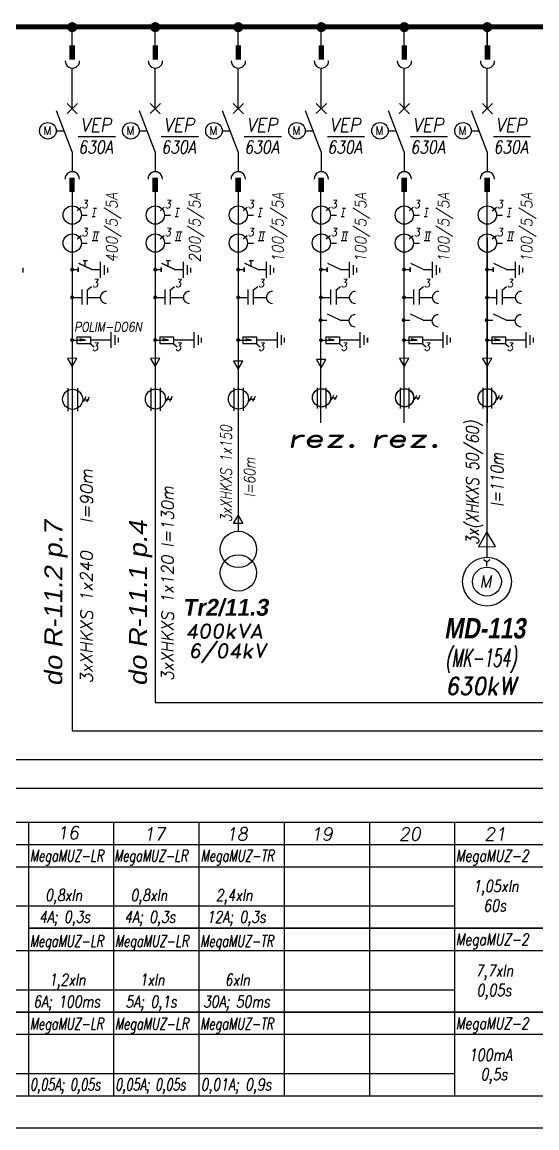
# Model space of a CAD drawing. Header units: millimetres. Extents: x 0 to 595, y 0 to 421.
# Drawn here: x 284.6 to 386, y 0 to 217.7 of the extents above; entities that cross this region are included whole.
import ezdxf
from ezdxf.enums import TextEntityAlignment as Align

# ---------------------------------------------------------------- set-up
doc = ezdxf.new("R2010")
doc.units = ezdxf.units.MM
doc.layers.add('NAPISY', color=7, linetype='Continuous')
doc.styles.add('Arial', font='arial.ttf', dxfattribs={"width": 1.3, "oblique": 10, "height": 4})
doc.styles.add('Arial1', font='arialbd.ttf', dxfattribs={"width": 1.3, "oblique": 10, "height": 4})
doc.styles.add('ROMAND', font='romand', dxfattribs={"width": 0.8, "oblique": 10, "height": 6})
doc.styles.add('ROMANS', font='romans', dxfattribs={"width": 0.9, "oblique": 15, "height": 3.76})

msp = doc.modelspace()

# ---------------------------------------------------------------- linework, layer by layer
at = {"color": 7}
for p, q in [((294.44, 211.08), (294.44, 216.68)), ((310.79, 211.08), (310.79, 216.68)), ((327.14, 211.08), (327.14, 216.68)), ((343.49, 211.08), (343.49, 216.68)), ((359.84, 211.08), (359.84, 216.68)), ((376.16, 211.08), (376.16, 216.68)), ((376.19, 211.08), (376.19, 216.68)), ((376.26, 211.08), (376.26, 216.68)), ((294.46, 200.66), (294.46, 208.64)), ((294.46, 204.64), (294.46, 208.6)), ((310.81, 200.66), (310.81, 208.64)), ((310.81, 204.64), (310.81, 208.6)), ((327.16, 200.66), (327.16, 208.64)), ((327.16, 204.64), (327.16, 208.6)), ((343.51, 200.66), (343.51, 208.64)), ((343.51, 204.64), (343.51, 208.6)), ((359.86, 200.66), (359.86, 208.64)), ((359.86, 204.64), (359.86, 208.6)), ((376.21, 200.66), (376.21, 208.64)), ((376.21, 204.64), (376.21, 208.6)), ((293.46, 199.68), (295.48, 201.67)), ((295.47, 199.63), (293.49, 201.63)), ((309.82, 199.68), (311.83, 201.67)), ((311.82, 199.63), (309.84, 201.63)), ((326.17, 199.68), (328.18, 201.67)), ((328.17, 199.63), (326.19, 201.63)), ((342.52, 199.68), (344.53, 201.67)), ((344.52, 199.63), (342.54, 201.63)), ((358.87, 199.68), (360.88, 201.67)), ((360.87, 199.63), (358.89, 201.63)), ((375.22, 199.68), (377.23, 201.67)), ((377.22, 199.63), (375.24, 201.63)), ((294.46, 192.14), (291.35, 200.24)), ((310.81, 192.14), (307.7, 200.24)), ((327.16, 192.14), (324.05, 200.24)), ((343.51, 192.14), (340.4, 200.24)), ((359.86, 192.14), (356.76, 200.24)), ((376.21, 192.14), (373.11, 200.24)), ((291.3, 196.28), (292.87, 196.28)), ((307.65, 196.28), (309.22, 196.28)), ((324, 196.28), (325.57, 196.28)), ((340.36, 196.28), (341.92, 196.28)), ((356.71, 196.28), (358.27, 196.28)), ((373.06, 196.28), (374.62, 196.28)), ((295.66, 195.14), (302.96, 195.14)), ((312.01, 195.14), (319.31, 195.14)), ((328.36, 195.14), (335.67, 195.14)), ((344.71, 195.14), (352.02, 195.14)), ((361.06, 195.14), (368.37, 195.14)), ((377.41, 195.14), (384.72, 195.14)), ((294.46, 192.14), (294.46, 188.24)), ((310.81, 192.14), (310.81, 188.24)), ((327.16, 192.14), (327.16, 188.24)), ((343.51, 192.14), (343.51, 188.24)), ((359.86, 192.14), (359.86, 188.24)), ((376.21, 192.14), (376.21, 188.24)), ((294.45, 185.39), (294.45, 78.13)), ((310.8, 185.39), (310.8, 83.74)), ((327.17, 185.02), (327.17, 117.45)), ((343.46, 182.78), (343.46, 184.38)), ((359.81, 182.78), (359.81, 184.38)), ((376.16, 182.78), (376.16, 184.38)), ((295.41, 180.5), (296.24, 181.22)), ((298.63, 181.04), (299.25, 181.04)), ((311.76, 180.5), (312.59, 181.22)), ((314.98, 181.04), (315.6, 181.04)), ((328.11, 180.5), (328.94, 181.22)), ((331.33, 181.04), (331.95, 181.04)), ((343.46, 138.76), (343.46, 182.78)), ((344.47, 180.5), (345.29, 181.22)), ((347.68, 181.04), (348.3, 181.04)), ((359.81, 138.76), (359.81, 182.78)), ((360.82, 180.5), (361.64, 181.22)), ((364.03, 181.04), (364.65, 181.04)), ((376.16, 138.76), (376.16, 182.78)), ((377.17, 180.5), (377.99, 181.22)), ((380.38, 181.04), (381, 181.04)), ((296.25, 179.69), (297.44, 179.69)), ((298.37, 179.38), (298.99, 179.38)), ((312.6, 179.69), (313.79, 179.69)), ((314.72, 179.38), (315.34, 179.38)), ((328.95, 179.69), (330.14, 179.69)), ((331.07, 179.38), (331.69, 179.38)), ((345.3, 179.69), (346.5, 179.69)), ((347.42, 179.38), (348.04, 179.38)), ((361.65, 179.69), (362.85, 179.69)), ((363.77, 179.38), (364.39, 179.38)), ((378, 179.69), (379.2, 179.69)), ((380.12, 179.38), (380.74, 179.38)), ((298.63, 176.36), (299.25, 176.36)), ((299.16, 176.36), (299.78, 176.36)), ((314.98, 176.36), (315.6, 176.36)), ((315.51, 176.36), (316.13, 176.36)), ((331.33, 176.36), (331.95, 176.36)), ((331.86, 176.36), (332.48, 176.36)), ((347.68, 176.36), (348.3, 176.36)), ((348.21, 176.36), (348.83, 176.36)), ((364.03, 176.36), (364.65, 176.36)), ((364.56, 176.36), (365.18, 176.36)), ((380.38, 176.36), (381, 176.36)), ((380.91, 176.36), (381.53, 176.36)), ((295.41, 174.99), (296.24, 175.7)), ((296.25, 174.18), (297.44, 174.18)), ((298.37, 174.7), (298.99, 174.7)), ((298.9, 174.7), (299.52, 174.7)), ((311.76, 174.99), (312.59, 175.7)), ((312.6, 174.18), (313.79, 174.18)), ((314.72, 174.7), (315.34, 174.7)), ((315.25, 174.7), (315.87, 174.7)), ((328.11, 174.99), (328.94, 175.7)), ((328.95, 174.18), (330.14, 174.18)), ((331.07, 174.7), (331.69, 174.7)), ((331.6, 174.7), (332.22, 174.7)), ((344.47, 174.99), (345.29, 175.7)), ((345.3, 174.18), (346.5, 174.18)), ((347.42, 174.7), (348.04, 174.7)), ((347.95, 174.7), (348.57, 174.7)), ((360.82, 174.99), (361.64, 175.7)), ((361.65, 174.18), (362.85, 174.18)), ((363.77, 174.7), (364.39, 174.7)), ((364.3, 174.7), (364.92, 174.7)), ((376.16, 175.21), (376.16, 138.76)), ((377.17, 174.99), (377.99, 175.7)), ((378, 174.18), (379.2, 174.18)), ((380.12, 174.7), (380.74, 174.7)), ((380.65, 174.7), (381.27, 174.7)), ((298.29, 168.95), (295.79, 170.13)), ((298.3, 168.97), (295.81, 170.15)), ((299.99, 170.5), (299.99, 167.42)), ((299.99, 170.4), (299.99, 167.32)), ((300.78, 169.8), (300.78, 167.91)), ((314.64, 168.95), (312.14, 170.13)), ((314.66, 168.97), (312.16, 170.15)), ((316.34, 170.5), (316.34, 167.42)), ((316.34, 170.4), (316.34, 167.32)), ((317.13, 169.8), (317.13, 167.91)), ((330.99, 168.95), (328.49, 170.13)), ((331.01, 168.97), (328.51, 170.15)), ((332.69, 170.5), (332.69, 167.42)), ((332.69, 170.4), (332.69, 167.32)), ((333.48, 169.8), (333.48, 167.91)), ((347.3, 168.95), (344.8, 170.13)), ((347.31, 168.97), (344.82, 170.15)), ((349, 170.5), (349, 167.42)), ((349, 170.4), (349, 167.32)), ((349.79, 169.8), (349.79, 167.91)), ((363.65, 168.95), (361.15, 170.13)), ((363.66, 168.97), (361.17, 170.15)), ((365.35, 170.5), (365.35, 167.42)), ((365.35, 170.4), (365.35, 167.32)), ((366.14, 169.8), (366.14, 167.91)), ((380, 168.95), (377.5, 170.13)), ((380.01, 168.97), (377.52, 170.15)), ((381.7, 170.5), (381.7, 167.42)), ((381.7, 170.4), (381.7, 167.32)), ((382.49, 169.8), (382.49, 167.91)), ((284.71, 169.3), (284.71, 168.4)), ((294.45, 168.95), (295.64, 168.95)), ((295.59, 169.34), (295.59, 168.54)), ((295.64, 169.34), (295.64, 168.54)), ((298.29, 168.95), (299.99, 168.95)), ((301.43, 169.3), (301.43, 168.4)), ((310.8, 168.95), (311.99, 168.95)), ((311.94, 169.34), (311.94, 168.54)), ((311.99, 169.34), (311.99, 168.54)), ((314.64, 168.95), (316.34, 168.95)), ((317.78, 169.3), (317.78, 168.4)), ((327.15, 168.95), (328.34, 168.95)), ((328.29, 169.34), (328.29, 168.54)), ((328.34, 169.34), (328.34, 168.54)), ((330.99, 168.95), (332.69, 168.95)), ((334.13, 169.3), (334.13, 168.4)), ((343.46, 168.95), (344.65, 168.95)), ((344.6, 169.34), (344.6, 168.54)), ((344.65, 169.34), (344.65, 168.54)), ((347.3, 168.95), (349, 168.95)), ((350.44, 169.3), (350.44, 168.4)), ((359.81, 168.95), (361, 168.95)), ((360.95, 169.34), (360.95, 168.54)), ((361, 169.34), (361, 168.54)), ((363.65, 168.95), (365.35, 168.95)), ((366.79, 169.3), (366.79, 168.4)), ((376.16, 168.95), (377.35, 168.95)), ((377.3, 169.34), (377.3, 168.54)), ((377.35, 169.34), (377.35, 168.54)), ((380, 168.95), (381.7, 168.95)), ((383.14, 169.3), (383.14, 168.4)), ((297.47, 164.95), (298.29, 165.66)), ((313.82, 164.95), (314.64, 165.66)), ((330.17, 164.95), (330.99, 165.66)), ((346.47, 164.95), (347.3, 165.66)), ((362.82, 164.95), (363.65, 165.66)), ((379.18, 164.95), (380, 165.66)), ((294.45, 163.48), (296.37, 163.48)), ((297.45, 163.48), (300.01, 163.48)), ((310.8, 163.48), (312.72, 163.48)), ((313.8, 163.48), (316.36, 163.48)), ((327.15, 163.48), (329.07, 163.48)), ((330.15, 163.48), (332.71, 163.48)), ((343.46, 163.48), (345.38, 163.48)), ((346.46, 163.48), (349.02, 163.48)), ((359.81, 163.48), (361.73, 163.48)), ((362.81, 163.48), (365.37, 163.48)), ((376.16, 163.48), (378.08, 163.48)), ((379.16, 163.48), (381.72, 163.48)), ((343.39, 158.99), (344.59, 158.99)), ((347.23, 158.99), (344.74, 160.17)), ((347.23, 158.99), (348.94, 158.99)), ((359.74, 158.99), (360.94, 158.99)), ((363.59, 158.99), (361.09, 160.17)), ((363.59, 158.99), (365.29, 158.99)), ((376.09, 158.99), (377.29, 158.99)), ((379.94, 158.99), (377.44, 160.17)), ((379.94, 158.99), (381.64, 158.99)), ((294.5, 155.08), (297.05, 155.08)), ((295.38, 155.75), (298.08, 155.75)), ((297.07, 155.08), (295.94, 155.35)), ((295.94, 155.35), (295.94, 155.08)), ((298.08, 155.75), (298.08, 154.38)), ((302.1, 155.08), (298.08, 155.08)), ((302.1, 156.63), (302.1, 153.55)), ((302.88, 156.03), (302.88, 154.14)), ((303.54, 155.53), (303.54, 154.63)), ((310.85, 155.08), (313.4, 155.08)), ((311.73, 155.75), (314.43, 155.75)), ((313.42, 155.08), (312.29, 155.35)), ((312.29, 155.35), (312.29, 155.08)), ((314.43, 155.75), (314.43, 154.38)), ((318.45, 155.08), (314.43, 155.08)), ((318.45, 156.63), (318.45, 153.55)), ((319.24, 156.03), (319.24, 154.14)), ((319.89, 155.53), (319.89, 154.63)), ((327.21, 155.08), (329.75, 155.08)), ((328.08, 155.75), (330.78, 155.75)), ((329.77, 155.08), (328.64, 155.35)), ((328.64, 155.35), (328.64, 155.08)), ((330.78, 155.75), (330.78, 154.38)), ((334.8, 155.08), (330.78, 155.08)), ((334.8, 156.63), (334.8, 153.55)), ((335.59, 156.03), (335.59, 154.14)), ((336.24, 155.53), (336.24, 154.63)), ((343.51, 155.08), (346.06, 155.08)), ((344.39, 155.75), (347.09, 155.75)), ((346.08, 155.08), (344.95, 155.35)), ((347.09, 155.75), (347.09, 154.38)), ((351.11, 155.08), (347.09, 155.08)), ((351.1, 156.63), (351.1, 153.55)), ((351.89, 156.03), (351.89, 154.14)), ((352.54, 155.53), (352.54, 154.63)), ((352.59, 155.53), (352.59, 154.63)), ((359.86, 155.08), (362.41, 155.08)), ((360.74, 155.75), (363.44, 155.75)), ((362.43, 155.08), (361.3, 155.35)), ((361.3, 155.35), (361.3, 155.08)), ((363.44, 155.75), (363.44, 154.38)), ((367.46, 155.08), (363.44, 155.08)), ((367.45, 156.63), (367.45, 153.55)), ((368.24, 156.03), (368.24, 154.14)), ((368.89, 155.53), (368.89, 154.63)), ((376.21, 155.08), (378.76, 155.08)), ((377.09, 155.75), (379.79, 155.75)), ((378.78, 155.08), (377.65, 155.35)), ((377.65, 155.35), (377.65, 155.08)), ((379.79, 155.75), (379.79, 154.38)), ((383.81, 155.08), (379.79, 155.08)), ((383.81, 156.63), (383.81, 153.55)), ((384.59, 156.03), (384.59, 154.14)), ((385.25, 155.53), (385.25, 154.63)), ((297.96, 154.49), (298.78, 153.78)), ((314.31, 154.49), (315.13, 153.78)), ((330.66, 154.49), (331.49, 153.78)), ((346.97, 154.49), (347.79, 153.78)), ((363.32, 154.49), (364.14, 153.78)), ((379.67, 154.49), (380.49, 153.78)), ((359.78, 147.63), (359.78, 139.05)), ((376.14, 147.63), (376.14, 112.35)), ((293.63, 145.59), (293.63, 141.07)), ((295.48, 145.59), (295.48, 141.07)), ((297.14, 143.91), (296.64, 142.92)), ((297.78, 143.84), (297.29, 142.85)), ((309.93, 145.65), (309.93, 141.13)), ((311.78, 145.65), (311.78, 141.13)), ((313.44, 143.96), (312.94, 142.97)), ((314.13, 143.96), (313.64, 142.97)), ((326.28, 145.65), (326.28, 141.13)), ((328.13, 145.65), (328.13, 141.13)), ((329.79, 143.96), (329.29, 142.97)), ((330.48, 143.96), (329.99, 142.97)), ((342.73, 145.71), (342.73, 141.6)), ((344.42, 145.71), (344.42, 141.6)), ((345.34, 143.73), (346.54, 143.73)), ((345.93, 144.18), (345.48, 143.28)), ((346.56, 144.18), (346.11, 143.28)), ((359.08, 145.71), (359.08, 141.6)), ((360.77, 145.71), (360.77, 141.6)), ((361.69, 143.73), (362.89, 143.73)), ((362.28, 144.18), (361.83, 143.28)), ((362.91, 144.18), (362.46, 143.28)), ((375.35, 145.71), (375.35, 141.6)), ((377.03, 145.71), (377.03, 141.6)), ((377.96, 143.73), (379.15, 143.73)), ((378.54, 144.18), (378.09, 143.28)), ((379.17, 144.18), (378.72, 143.28)), ((296.49, 143.35), (297.76, 143.35)), ((312.84, 143.47), (314.11, 143.47)), ((329.19, 143.47), (330.46, 143.47)), ((376.14, 111.44), (375.48, 111.8)), ((376.14, 111.44), (376.74, 111.89)), ((376.14, 110.6), (376.14, 111.44)), ((310.8, 83.74), (460.47, 83.74)), ((294.45, 78.13), (449.25, 78.13)), ((176.8, 72.52), (443.63, 72.52)), ((160.45, 66.9), (454.86, 66.9)), ((238.98, 60.17), (436.93, 60.17)), ((285.83, 60.17), (285.83, 6.31)), ((302.62, 60.17), (302.62, 6.31)), ((319.41, 60.17), (319.41, 6.31)), ((336.2, 60.17), (336.2, 6.31)), ((352.99, 60.17), (352.99, 6.31)), ((369.78, 60.17), (369.78, 6.31)), ((236.99, 55.79), (436.93, 55.79)), ((236.99, 51.42), (436.93, 51.42)), ((152.64, 43.68), (369.78, 43.68)), ((14.62, 34.92), (436.93, 34.92)), ((152.64, 27.18), (369.78, 27.18)), ((14.62, 18.43), (436.93, 18.43)), ((269.04, 10.69), (369.78, 10.69)), ((14.62, 6.31), (436.93, 6.31)), ((0, 0), (590, 0))]:
    msp.add_line(p, q, dxfattribs=at)
for p, q in [((296.62, 170.76), (297.48, 170.76)), ((297.02, 169.49), (297.02, 170.76)), ((312.97, 170.76), (313.83, 170.76)), ((313.37, 169.49), (313.37, 170.76)), ((329.32, 170.76), (330.18, 170.76)), ((329.72, 169.49), (329.72, 170.76))]:
    msp.add_line(p, q)
at = {"color": 7, "lineweight": 35}
for p, q in [((285.83, 39.3), (436.93, 39.3)), ((14.62, 22.81), (436.93, 22.81))]:
    msp.add_line(p, q, dxfattribs=at)
at = {"color": 7}
for points, const_width in [([(310.32, 216.68, 1), (311.31, 216.68, 1)], 0.985), ([(293.97, 216.68, 1), (294.96, 216.68, 1)], 0.985), ([(326.67, 216.68, 1), (327.66, 216.68, 1)], 0.985), ([(343.02, 216.68, 1), (344.01, 216.68, 1)], 0.985), ([(360.36, 216.68, -1), (359.37, 216.68, -1)], 0.985), ([(375.72, 216.68, 1), (376.71, 216.68, 1)], 0.985), ([(294.26, 168.95, 1), (294.64, 168.95, 1)], 0.376), ([(310.61, 168.95, 1), (310.99, 168.95, 1)], 0.376), ([(326.96, 168.95, 1), (327.34, 168.95, 1)], 0.376), ([(343.27, 168.95, 1), (343.65, 168.95, 1)], 0.376), ([(359.62, 168.95, 1), (360, 168.95, 1)], 0.376), ([(375.97, 168.95, 1), (376.35, 168.95, 1)], 0.376), ([(294.26, 163.48, 1), (294.64, 163.48, 1)], 0.376), ([(310.61, 163.48, 1), (310.99, 163.48, 1)], 0.376), ([(326.96, 163.48, 1), (327.34, 163.48, 1)], 0.376), ([(343.27, 163.48, 1), (343.65, 163.48, 1)], 0.376), ([(359.62, 163.48, 1), (360, 163.48, 1)], 0.376), ([(375.97, 163.48, 1), (376.35, 163.48, 1)], 0.376), ([(343.2, 158.99, 1), (343.58, 158.99, 1)], 0.376), ([(359.55, 158.99, 1), (359.93, 158.99, 1)], 0.376), ([(375.9, 158.99, 1), (376.28, 158.99, 1)], 0.376), ([(294.26, 155.08, 1), (294.64, 155.08, 1)], 0.376), ([(310.61, 155.08, 1), (310.99, 155.08, 1)], 0.376), ([(326.96, 155.08, 1), (327.34, 155.08, 1)], 0.376), ([(343.27, 155.07, 1), (343.65, 155.07, 1)], 0.376), ([(359.62, 155.08, 1), (360, 155.08, 1)], 0.376), ([(375.97, 155.08, 1), (376.35, 155.08, 1)], 0.376)]:
    msp.add_lwpolyline(points, format="xyb", close=True, dxfattribs=dict(at, const_width=const_width))
for points, const_width in [([(240.47, 216.76), (435.37, 216.76)], 1), ([(296.37, 165.06), (296.37, 162.03)], 0.266), ([(297.45, 165.06), (297.45, 162.03)], 0.266), ([(312.72, 165.06), (312.72, 162.03)], 0.266), ([(313.8, 165.06), (313.8, 162.03)], 0.266), ([(329.07, 165.06), (329.07, 162.03)], 0.266), ([(330.15, 165.06), (330.15, 162.03)], 0.266), ([(345.38, 165.06), (345.38, 162.03)], 0.266), ([(346.46, 165.06), (346.46, 162.03)], 0.266), ([(361.73, 165.06), (361.73, 162.03)], 0.266), ([(362.81, 165.06), (362.81, 162.03)], 0.266), ([(378.08, 165.06), (378.08, 162.03)], 0.266), ([(379.16, 165.06), (379.16, 162.03)], 0.266)]:
    msp.add_lwpolyline(points, dxfattribs=dict(at, const_width=const_width))
at = {"const_width": 1.1}
for points in [[(294.48, 213.1), (294.48, 210.31)], [(310.83, 213.1), (310.83, 210.31)], [(327.18, 213.1), (327.18, 210.31)], [(343.53, 213.1), (343.53, 210.31)], [(359.88, 213.1), (359.88, 210.31)], [(376.23, 213.1), (376.23, 210.31)], [(294.43, 187.03), (294.43, 184.25)], [(310.78, 187.03), (310.78, 184.25)], [(327.13, 187.03), (327.13, 184.25)], [(343.49, 187.03), (343.49, 184.25)], [(359.84, 187.03), (359.84, 184.25)], [(376.19, 187.03), (376.19, 184.25)]]:
    msp.add_lwpolyline(points, dxfattribs=at)
at = {"color": 7}
for points in [[(295.38, 155.75), (295.38, 154.38), (298.08, 154.38)], [(311.73, 155.75), (311.73, 154.38), (314.43, 154.38)], [(328.08, 155.75), (328.08, 154.38), (330.78, 154.38)], [(344.39, 155.75), (344.39, 154.38), (347.09, 154.38)], [(360.74, 155.75), (360.74, 154.38), (363.44, 154.38)], [(377.09, 155.75), (377.09, 154.38), (379.79, 154.38)]]:
    msp.add_lwpolyline(points, dxfattribs=at)
for centre, radius in [((289.68, 196.28), 1.63), ((306.03, 196.28), 1.63), ((322.38, 196.28), 1.63), ((338.73, 196.28), 1.63), ((355.08, 196.28), 1.63), ((371.43, 196.28), 1.63), ((294.48, 179.69), 1.8), ((310.83, 179.69), 1.8), ((327.18, 179.69), 1.8), ((343.53, 179.69), 1.8), ((359.88, 179.69), 1.8), ((376.23, 179.69), 1.8), ((294.48, 174.18), 1.8), ((310.83, 174.18), 1.8), ((327.18, 174.18), 1.8), ((343.53, 174.18), 1.8), ((359.88, 174.18), 1.8), ((376.23, 174.18), 1.8), ((294.55, 143.42), 1.98), ((310.85, 143.47), 1.98), ((327.2, 143.47), 1.98), ((343.58, 143.73), 1.8), ((343.58, 143.73), 1.77), ((359.93, 143.73), 1.8), ((359.93, 143.73), 1.77), ((376.19, 143.73), 1.8), ((376.19, 143.73), 1.77), ((376.14, 107.53), 4.81), ((376.14, 107.53), 2.85)]:
    msp.add_circle(centre, radius, dxfattribs=at)
at = {"color": 7, "lineweight": 25}
for centre in [(327.19, 113.88), (327.19, 109.25)]:
    msp.add_circle(centre, 3.57, dxfattribs=at)
at = {"color": 7}
for centre, radius, start, end in [((294.5, 210.02), 1.41, 177.9025, 2.0975), ((310.85, 210.02), 1.41, 177.9025, 2.0975), ((327.2, 210.02), 1.41, 177.9025, 2.0975), ((343.55, 210.02), 1.41, 177.9025, 2.0975), ((359.9, 210.02), 1.41, 177.9025, 2.0975), ((376.25, 210.02), 1.41, 177.9025, 2.0975), ((294.47, 186.82), 1.41, 357.9025, 182.0975), ((310.82, 186.82), 1.41, 357.9025, 182.0975), ((327.17, 186.82), 1.41, 357.9025, 182.0975), ((343.52, 186.82), 1.41, 357.9025, 182.0975), ((359.87, 186.82), 1.41, 357.9025, 182.0975), ((376.22, 186.82), 1.41, 357.9025, 182.0975), ((301.17, 163.48), 1.17, 87.7083, 272.2917), ((317.52, 163.48), 1.17, 87.7083, 272.2917), ((333.87, 163.48), 1.17, 87.7083, 272.2917), ((350.18, 163.48), 1.17, 87.7083, 272.2917), ((366.53, 163.48), 1.17, 87.7083, 272.2917), ((382.88, 163.48), 1.17, 87.7083, 272.2917), ((350.12, 158.89), 1.17, 87.7083, 272.2917), ((366.47, 158.89), 1.17, 87.7083, 272.2917), ((382.82, 158.89), 1.17, 87.7083, 272.2917)]:
    msp.add_arc(centre, radius, start, end, dxfattribs=at)
for points in [[(297.07, 155.08), (295.94, 155.35), (295.94, 154.81)], [(313.42, 155.08), (312.29, 155.35), (312.29, 154.81)], [(329.77, 155.08), (328.64, 155.35), (328.64, 154.81)], [(346.08, 155.08), (344.95, 155.35), (344.95, 154.81)], [(362.43, 155.08), (361.3, 155.35), (361.3, 154.81)], [(378.78, 155.08), (377.65, 155.35), (377.65, 154.81)]]:
    msp.add_solid(points, dxfattribs=at)
msp.add_3dface([(327.13, 120.55), (328.05, 118.96), (326.21, 118.96)], dxfattribs=at)

# ---------------------------------------------------------------- texts
at = {"color": 7, "oblique": 10}
for s, height, style, width, p in [('VEP', 2.722, 'ROMAND', 0.9, (296.07, 196.06)), ('VEP', 2.722, 'ROMAND', 0.9, (312.42, 196.06)), ('VEP', 2.722, 'ROMAND', 0.9, (328.77, 196.06)), ('VEP', 2.722, 'ROMAND', 0.9, (345.12, 196.06)), ('VEP', 2.722, 'ROMAND', 0.9, (361.47, 196.06)), ('VEP', 2.722, 'ROMAND', 0.9, (377.82, 196.06)), ('630A', 2.53, 'ROMANS', 0.8, (295.68, 191.8)), ('630A', 2.53, 'ROMANS', 0.8, (312.03, 191.8)), ('630A', 2.53, 'ROMANS', 0.8, (328.38, 191.8)), ('630A', 2.53, 'ROMANS', 0.8, (344.73, 191.8)), ('630A', 2.53, 'ROMANS', 0.8, (361.08, 191.8)), ('630A', 2.53, 'ROMANS', 0.8, (377.43, 191.8)), ('3', 1.58, 'ROMANS', 0.9, (296.32, 181.02)), ('I', 1.21, 'ROMANS', 0.9, (298.49, 179.6)), ('3', 1.58, 'ROMANS', 0.9, (312.67, 181.02)), ('I', 1.21, 'ROMANS', 0.9, (314.84, 179.6)), ('3', 1.58, 'ROMANS', 0.9, (329.02, 181.02)), ('I', 1.21, 'ROMANS', 0.9, (331.19, 179.6)), ('3', 1.58, 'ROMANS', 0.9, (345.37, 181.02)), ('I', 1.21, 'ROMANS', 0.9, (347.54, 179.6)), ('3', 1.58, 'ROMANS', 0.9, (361.72, 181.02)), ('I', 1.21, 'ROMANS', 0.9, (363.89, 179.6)), ('3', 1.58, 'ROMANS', 0.9, (378.07, 181.02)), ('I', 1.21, 'ROMANS', 0.9, (380.24, 179.6)), ('3', 1.58, 'ROMANS', 0.9, (296.32, 175.51)), ('3', 1.58, 'ROMANS', 0.9, (312.67, 175.51)), ('3', 1.58, 'ROMANS', 0.9, (329.02, 175.51)), ('3', 1.58, 'ROMANS', 0.9, (345.37, 175.51)), ('3', 1.58, 'ROMANS', 0.9, (361.72, 175.51)), ('3', 1.58, 'ROMANS', 0.9, (378.07, 175.51)), ('I', 1.21, 'ROMANS', 0.9, (298.49, 174.91)), ('I', 1.21, 'ROMANS', 0.9, (299.02, 174.91)), ('I', 1.21, 'ROMANS', 0.9, (314.84, 174.91)), ('I', 1.21, 'ROMANS', 0.9, (315.37, 174.91)), ('I', 1.21, 'ROMANS', 0.9, (331.19, 174.91)), ('I', 1.21, 'ROMANS', 0.9, (331.73, 174.91)), ('I', 1.21, 'ROMANS', 0.9, (347.54, 174.91)), ('I', 1.21, 'ROMANS', 0.9, (348.08, 174.91)), ('I', 1.21, 'ROMANS', 0.9, (363.89, 174.91)), ('I', 1.21, 'ROMANS', 0.9, (364.43, 174.91)), ('I', 1.21, 'ROMANS', 0.9, (380.24, 174.91)), ('I', 1.21, 'ROMANS', 0.9, (380.78, 174.91)), ('3', 1.58, 'ROMANS', 0.9, (298.37, 165.47)), ('3', 1.58, 'ROMANS', 0.9, (314.72, 165.47)), ('3', 1.58, 'ROMANS', 0.9, (331.07, 165.47)), ('3', 1.58, 'ROMANS', 0.9, (347.38, 165.47)), ('3', 1.58, 'ROMANS', 0.9, (363.73, 165.47)), ('3', 1.58, 'ROMANS', 0.9, (380.08, 165.47)), ('POLIM-DO6N', 1.8, 'ROMAND', 0.85, (294.88, 156.78)), ('3', 1.58, 'ROMANS', 0.9, (298.37, 152.99)), ('3', 1.58, 'ROMANS', 0.9, (314.72, 152.99)), ('3', 1.58, 'ROMANS', 0.9, (331.07, 152.99)), ('3', 1.58, 'ROMANS', 0.9, (347.38, 152.99)), ('3', 1.58, 'ROMANS', 0.9, (363.73, 152.99)), ('3', 1.58, 'ROMANS', 0.9, (380.08, 152.99)), ('MegaMUZ-LR', 2.3, 'ROMAND', 0.7, (286.12, 52.43)), ('MegaMUZ-LR', 2.3, 'ROMAND', 0.7, (302.69, 52.43)), ('MegaMUZ-TR', 2.3, 'ROMAND', 0.7, (319.74, 52.43)), ('MegaMUZ-2', 2.3, 'ROMAND', 0.76, (369.96, 52.43)), ('1,05xIn', 2.3, 'ROMANS', 0.8, (373.38, 46.45)), ('0,8xIn', 2.3, 'ROMANS', 0.78, (289.16, 44.67)), ('0,8xIn', 2.3, 'ROMANS', 0.78, (305.95, 44.67)), ('2,4xIn', 2.3, 'ROMANS', 0.78, (322.74, 44.67)), (' 60s', 2.3, 'ROMANS', 0.8, (374.16, 42.61)), ('4A; 0,3s', 2.3, 'ROMANS', 0.78, (287.92, 40.38)), ('4A; 0,3s', 2.3, 'ROMANS', 0.78, (304.71, 40.38)), ('12A; 0,3s', 2.3, 'ROMANS', 0.78, (320.95, 40.38)), ('MegaMUZ-LR', 2.3, 'ROMAND', 0.7, (286.09, 35.63)), ('MegaMUZ-LR', 2.3, 'ROMAND', 0.7, (302.87, 35.63)), ('MegaMUZ-TR', 2.3, 'ROMAND', 0.7, (319.66, 35.63)), ('MegaMUZ-2', 2.3, 'ROMAND', 0.76, (369.96, 35.94)), ('7,7xIn', 2.3, 'ROMANS', 0.8, (373.88, 29.81)), ('1,2xIn', 2.3, 'ROMANS', 0.78, (289.84, 28.01)), ('1xIn', 2.3, 'ROMANS', 0.78, (307.72, 28.01)), ('6xIn', 2.3, 'ROMANS', 0.78, (324.51, 28.01)), (' 0,05s', 2.3, 'ROMANS', 0.8, (372.84, 25.96)), ('6A; 100ms', 2.3, 'ROMANS', 0.78, (286.8, 23.72)), ('5A; 0,1s', 2.3, 'ROMANS', 0.78, (304.96, 23.72)), ('30A; 50ms', 2.3, 'ROMANS', 0.78, (320.24, 23.72)), ('MegaMUZ-LR', 2.3, 'ROMAND', 0.7, (286.09, 19.35)), ('MegaMUZ-LR', 2.3, 'ROMAND', 0.7, (302.87, 19.35)), ('MegaMUZ-TR', 2.3, 'ROMAND', 0.7, (319.66, 19.35)), ('MegaMUZ-2', 2.3, 'ROMAND', 0.76, (369.96, 19.44)), ('100mA', 2.3, 'ROMANS', 0.8, (372.55, 13.23)), (' 0,5s', 2.3, 'ROMANS', 0.8, (373.63, 9.39)), ('0,05A; 0,05s', 2.3, 'ROMANS', 0.7, (286.14, 7.39)), ('0,05A; 0,05s', 2.3, 'ROMANS', 0.7, (302.93, 7.39)), ('0,01A; 0,9s', 2.3, 'ROMANS', 0.78, (319.77, 7.39))]:
    msp.add_text(s, height=height, dxfattribs=dict(at, style=style, width=width)).set_placement(p)
at = {"color": 7, "style": 'ROMAND', "width": 0.9}
for p in [(288.78, 195.47), (305.13, 195.47), (321.48, 195.47), (337.83, 195.47), (354.18, 195.47), (370.53, 195.47)]:
    msp.add_text('M', height=1.74, dxfattribs=at).set_placement(p)
at = {"color": 7, "oblique": 10}
for s, height, style, width, p in [('400/5/5A', 2.2, 'ROMANS', 0.9, (303.36, 170.33)), ('200/5/5A', 2.2, 'ROMANS', 0.9, (319.71, 170.33)), ('100/5/5A', 2.2, 'ROMANS', 0.9, (336.06, 170.33)), ('100/5/5A', 2.2, 'ROMANS', 0.9, (352.37, 170.33)), ('100/5/5A', 2.2, 'ROMANS', 0.9, (368.72, 170.33)), ('100/5/5A', 2.2, 'ROMANS', 0.9, (385.07, 170.33)), ('3xXHKXS 1x150', 2.2, 'ROMANS', 0.8, (325.87, 119.24)), ('3x(XHKXS 50/60)', 2.5, 'ROMANS', 0.8, (374.52, 114.75)), ('l=60m', 2.2, 'ROMANS', 0.8, (330.51, 124.12)), ('l=110m', 2.5, 'ROMANS', 0.8, (379.38, 122.28)), ('3xXHKXS 1x120 l=130m', 2.4, 'ROMANS', 0.95, (314.44, 87.95)), ('do R-11.2 p.7', 3.5, 'Arial', 1.1, (292.5, 86.94)), ('do R-11.1 p.4', 3.5, 'Arial', 1.1, (309.18, 86.96))]:
    msp.add_text(s, height=height, rotation=90, dxfattribs=dict(at, style=style, width=width)).set_placement(p)
at = {"color": 7, "style": 'ROMAND', "oblique": 10}
for s, height, width, p, p2 in [('rez.', 3.5, 1.472691, (336.75, 133.97), (350.74, 133.97)), ('rez.', 3.5, 1.472691, (353.1, 133.97), (367.09, 133.97)), ('400kVA', 2.75, 1.000489, (316.65, 96.4), (331.98, 96.4)), ('6/04kV', 2.75, 0.975477, (317.32, 92.51), (332.65, 92.51)), ('(MK-154)', 3.5, 0.54157, (367.97, 90.77), (381.96, 90.77)), ('630kW', 3.5, 0.814984, (367.97, 85.23), (381.96, 85.23))]:
    msp.add_text(s, height=height, dxfattribs=dict(at, width=width)).set_placement(p, p2, align=Align.FIT)
at = {"color": 7, "style": 'ROMANS', "oblique": 10}
for s, p in [('l=90m', (298.49, 119.03)), ('3xXHKXS 1x240', (298.49, 87.48))]:
    msp.add_text(s, height=2.4, rotation=90, dxfattribs=at).set_placement(p)
at = {"color": 7, "oblique": 10}
for s, height, style, p in [('M', 2.32, 'ROMANS', (374.67, 106.4)), ('16', 2.52, 'ROMAND', (291.47, 56.82)), ('17', 2.52, 'ROMAND', (308.49, 56.59)), ('18', 2.52, 'ROMAND', (324.73, 56.59)), ('19', 2.52, 'ROMAND', (341.45, 56.59)), ('20', 2.52, 'ROMAND', (358.79, 56.59)), ('21', 2.52, 'ROMAND', (375.58, 56.59))]:
    msp.add_text(s, height=height, dxfattribs=dict(at, style=style)).set_placement(p)
at = {"color": 6, "style": 'Arial1', "oblique": 10, "width": 0.80446}
msp.add_text('MD-113', height=4, dxfattribs=at).set_placement((367.69, 96.35), (383.68, 96.35), align=Align.FIT)
at = {"layer": 'NAPISY', "color": 7, "style": 'Arial1', "oblique": 10, "width": 0.966999}
msp.add_text('Tr2/11.3', height=3.3, dxfattribs=at).set_placement((316.16, 100.82), (333.01, 100.82), align=Align.FIT)

# ---------------------------------------------------------------- meshes
at = {"color": 7}
mesh = msp.add_polyface(dxfattribs=at)
corners = [(294.43, 149.89), (295.35, 151.49), (293.51, 151.48)]
mesh.append_faces([[corners[k] for k in face] for face in [(0, 1, 2)]], dxfattribs={"color": 7})
mesh = msp.add_polyface(dxfattribs=at)
corners = [(310.78, 149.89), (311.7, 151.49), (309.86, 151.48)]
mesh.append_faces([[corners[k] for k in face] for face in [(0, 1, 2)]], dxfattribs={"color": 7})
mesh = msp.add_polyface(dxfattribs=at)
corners = [(327.13, 149.33), (328.05, 150.92), (326.21, 150.92)]
mesh.append_faces([[corners[k] for k in face] for face in [(0, 1, 2)]], dxfattribs={"color": 7})
mesh = msp.add_polyface(dxfattribs=at)
corners = [(343.49, 149.65), (344.4, 151.25), (342.56, 151.25)]
mesh.append_faces([[corners[k] for k in face] for face in [(0, 1, 2)]], dxfattribs={"color": 7})
mesh = msp.add_polyface(dxfattribs=at)
corners = [(359.84, 149.89), (360.75, 151.49), (358.91, 151.48)]
mesh.append_faces([[corners[k] for k in face] for face in [(0, 1, 2)]], dxfattribs={"color": 7})
mesh = msp.add_polyface(dxfattribs=at)
corners = [(376.19, 149.89), (377.1, 151.49), (375.26, 151.48)]
mesh.append_faces([[corners[k] for k in face] for face in [(0, 1, 2)]], dxfattribs={"color": 7})
mesh = msp.add_polyface(dxfattribs=at)
corners = [(376.14, 117.31), (374.47, 114.41), (377.81, 114.42)]
mesh.append_faces([[corners[k] for k in face] for face in [(0, 1, 2)]], dxfattribs={"color": 7})

doc.saveas('drawing.dxf')
